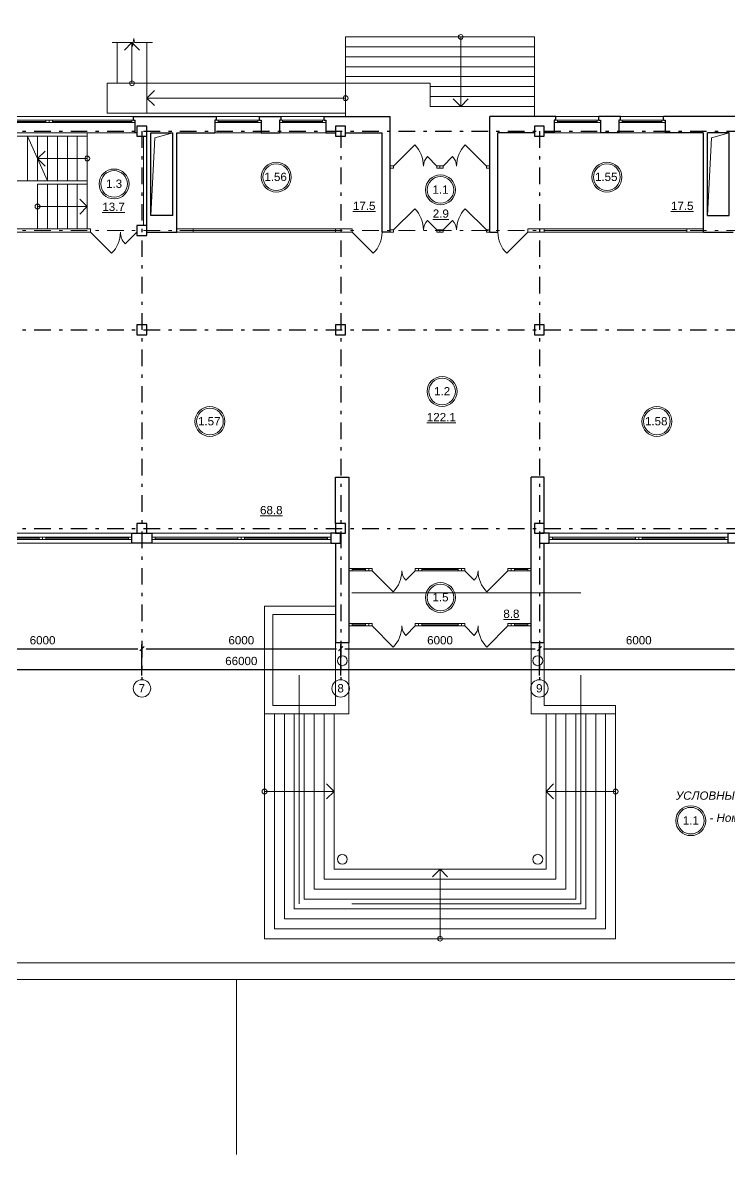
# Model space of a CAD drawing. Header units: metres. Extents: x -306 to 273, y -329 to 512.
# Drawn here: x 22.56 to 43.9, y 284.09 to 318.29 of the extents above; entities that cross this region are included whole.
import ezdxf
from ezdxf.enums import TextEntityAlignment as Align

# ---------------------------------------------------------------- set-up
doc = ezdxf.new("R2010")
doc.units = ezdxf.units.M
doc.header["$MEASUREMENT"] = 0
doc.linetypes.add('( Dashdot )', pattern=[1.001, 0.5, -0.25, 0.001, -0.25])
doc.linetypes.add('DGN Style 3', pattern=[9.681301, 6.915215, -2.766086])
doc.layers.get('DEFPOINTS').update_dxf_attribs({"lineweight": 0})
doc.layers.add('Level 50', color=7, linetype='Continuous', lineweight=0)
doc.styles.add('Arial', font='ariali.ttf')
doc.styles.add('Standard_0', font='arial.ttf')
doc.styles.add('Style-Arial', font='arial.ttf')
doc.dimstyles.get("Standard").update_dxf_attribs({"dimtxt": 0.00018, "dimasz": 0.00018, "dimexe": 0.0002, "dimexo": 0.0625, "dimgap": 9e-05, "dimtad": 0, "dimtih": 1, "dimtoh": 1, "dimdec": 4, "dimlfac": 1000, "dimzin": 0, "dimdsep": 46, "dimtxsty": 'Standard_0', "dimcen": 9e-05, "dimadec": 0, "dimazin": 0, "dimtfac": 1, "dimtdec": 4, "dimtofl": 0, "dimtmove": 0, "dimatfit": 0, "dimfxl": 0.01, "dimfxlon": 1, "dimtolj": 1, "dimtzin": 0, "dimarcsym": 0})

# ---------------------------------------------------------------- blocks, each defined once
blk = doc.blocks.new('*U1656')
at = {"color": 7, "linetype": 'Continuous', "lineweight": 0}
blk.add_line((1.25, 0), (-1.25, 0), dxfattribs=at)
at = {"color": 7, "linetype": 'Continuous', "lineweight": 13, "flags": 128}
for points in [[(-1.35, 0.035), (-1.25, 0.035), (-1.25, -0.035), (-1.35, -0.035), (-1.35, 0.035)], [(1.25, 0.035), (1.35, 0.035), (1.35, -0.035), (1.25, -0.035), (1.25, 0.035)]]:
    blk.add_lwpolyline(points, close=True, dxfattribs=at)
at = {"color": 7, "linetype": 'Continuous', "lineweight": 0, "flags": 128}
blk.add_lwpolyline([(-1.25, 0.035), (1.25, 0.035), (1.25, -0.035), (-1.25, -0.035), (-1.25, 0.035)], close=True, dxfattribs=at)
blk = doc.blocks.new('*U1657')
at = {"color": 7, "linetype": 'Continuous', "lineweight": 0}
blk.add_line((1.25, 0.001), (-1.25, -0.001), dxfattribs=at)
at = {"color": 7, "linetype": 'Continuous', "lineweight": 13, "flags": 128}
for points in [[(-1.35, 0.034), (-1.25, 0.034), (-1.25, -0.036), (-1.35, -0.036), (-1.35, 0.034)], [(1.25, 0.036), (1.35, 0.036), (1.35, -0.034), (1.25, -0.034), (1.25, 0.036)]]:
    blk.add_lwpolyline(points, close=True, dxfattribs=at)
at = {"color": 7, "linetype": 'Continuous', "lineweight": 0, "flags": 128}
blk.add_lwpolyline([(-1.25, 0.034), (1.25, 0.036), (1.25, -0.034), (-1.25, -0.036), (-1.25, 0.034)], close=True, dxfattribs=at)
blk = doc.blocks.new('*U1659')
at = {"color": 7, "linetype": 'Continuous', "lineweight": 0}
for p in [(-0.227, 0.114), (0.227, 0.114)]:
    blk.add_line(p, (0, -0.114), dxfattribs=at)
blk = doc.blocks.new('*U1662')
at = {"color": 7, "linetype": 'Continuous', "lineweight": 0}
blk.add_line((0, -34.987), (0, -29.7), dxfattribs=at)
at = {"color": 7, "linetype": 'Continuous', "lineweight": 0, "flags": 128}
blk.add_lwpolyline([(42.05, 29.7), (42.05, -29.7), (-42.05, -29.7), (-42.05, 29.7), (42.05, 29.7)], close=True, dxfattribs=at)
at = {"layer": 'Level 50', "color": 7, "linetype": 'Continuous', "lineweight": 13}
blk.add_line((41.55, -29.2), (-41.25, -29.2), dxfattribs=at)
blk = doc.blocks.new('_Oblique-1')
at = {"color": 0, "linetype": 'ByBlock', "lineweight": -2}
blk.add_line((0.5, 0.5), (-0.5, -0.5), dxfattribs=at)
blk = doc.blocks.new('*D2574')
at = {"color": 0, "linetype": 'Continuous', "lineweight": -2, "transparency": 16777216}
for p, q in [((-3.834, 298.561), (-3.834, 298.872)), ((-3.709, 298.747), (62.041, 298.747)), ((62.166, 298.561), (62.166, 298.872))]:
    blk.add_line(p, q, dxfattribs=at)
at = {"layer": 'DEFPOINTS', "color": 0, "linetype": 'Continuous', "lineweight": 0, "transparency": 16777216}
for p in [(62.166, 298.747), (-3.834, 298.436), (62.166, 298.436)]:
    blk.add_point(p, dxfattribs=at)
at = {"color": 0, "linetype": 'Continuous', "lineweight": -2, "transparency": 16777216, "xscale": 0.125, "yscale": 0.125, "zscale": 0.125, "rotation": 180}
blk.add_blockref('_Oblique-1', (-3.834, 298.747), dxfattribs=at)
at = {"color": 0, "linetype": 'Continuous', "lineweight": -2, "transparency": 16777216, "xscale": 0.125, "yscale": 0.125, "zscale": 0.125}
blk.add_blockref('_Oblique-1', (62.166, 298.747), dxfattribs=at)
at = {"color": 0, "linetype": 'Continuous', "lineweight": 0, "transparency": 16777216, "insert": (29.166, 299), "char_height": 0.25, "attachment_point": 5, "style": 'Style-Arial'}
blk.add_mtext('\\A1;66000', dxfattribs=at)
blk = doc.blocks.new('*U1746')
at = {"color": 7, "linetype": 'Continuous', "lineweight": 13}
for radius in [0.452, 0.402]:
    blk.add_circle((0, 0), radius, dxfattribs=at)
at = {"color": 7, "linetype": 'Continuous', "lineweight": 13, "style": 'Style-Arial'}
blk.add_text('1.2', height=0.25, dxfattribs=at).set_placement((-0.242, 0.133), align=Align.TOP_LEFT)
blk = doc.blocks.new('*U1747')
at = {"color": 7, "linetype": 'Continuous', "lineweight": 13}
for radius in [0.452, 0.402]:
    blk.add_circle((0, 0), radius, dxfattribs=at)
at = {"color": 7, "linetype": 'Continuous', "lineweight": 13, "style": 'Style-Arial'}
blk.add_text('1.3', height=0.25, dxfattribs=at).set_placement((-0.242, 0.133), align=Align.TOP_LEFT)
blk = doc.blocks.new('*U1749')
at = {"color": 7, "linetype": 'Continuous', "lineweight": 13}
for radius in [0.452, 0.402]:
    blk.add_circle((0, 0), radius, dxfattribs=at)
at = {"color": 7, "linetype": 'Continuous', "lineweight": 13, "style": 'Style-Arial'}
blk.add_text('1.1', height=0.25, dxfattribs=at).set_placement((-0.242, 0.133), align=Align.TOP_LEFT)
blk = doc.blocks.new('*U1750')
at = {"color": 7, "linetype": 'Continuous', "lineweight": 13}
for radius in [0.452, 0.402]:
    blk.add_circle((0, 0), radius, dxfattribs=at)
at = {"color": 7, "linetype": 'Continuous', "lineweight": 13, "style": 'Style-Arial'}
blk.add_text('1.5', height=0.25, dxfattribs=at).set_placement((-0.242, 0.133), align=Align.TOP_LEFT)
blk = doc.blocks.new('*U1685')
at = {"color": 7, "linetype": 'Continuous', "lineweight": 13}
for radius in [0.452, 0.402]:
    blk.add_circle((0, 0), radius, dxfattribs=at)
at = {"color": 7, "linetype": 'Continuous', "lineweight": 13, "style": 'Style-Arial'}
blk.add_text('1.57', height=0.25, dxfattribs=at).set_placement((-0.361, 0.133), align=Align.TOP_LEFT)
blk = doc.blocks.new('*U1686')
at = {"color": 7, "linetype": 'Continuous', "lineweight": 13}
for radius in [0.452, 0.402]:
    blk.add_circle((0, 0), radius, dxfattribs=at)
at = {"color": 7, "linetype": 'Continuous', "lineweight": 13, "style": 'Style-Arial'}
blk.add_text('1.58', height=0.25, dxfattribs=at).set_placement((-0.361, 0.133), align=Align.TOP_LEFT)
blk = doc.blocks.new('*U1687')
at = {"color": 7, "linetype": 'Continuous', "lineweight": 13}
for radius in [0.452, 0.402]:
    blk.add_circle((0, 0), radius, dxfattribs=at)
at = {"color": 7, "linetype": 'Continuous', "lineweight": 13, "style": 'Style-Arial'}
blk.add_text('1.55', height=0.25, dxfattribs=at).set_placement((-0.361, 0.133), align=Align.TOP_LEFT)
blk = doc.blocks.new('*U1688')
at = {"color": 7, "linetype": 'Continuous', "lineweight": 13}
for radius in [0.452, 0.402]:
    blk.add_circle((0, 0), radius, dxfattribs=at)
at = {"color": 7, "linetype": 'Continuous', "lineweight": 13, "style": 'Style-Arial'}
blk.add_text('1.56', height=0.25, dxfattribs=at).set_placement((-0.361, 0.133), align=Align.TOP_LEFT)
blk = doc.blocks.new('*U2065')
at = {"color": 7, "linetype": 'Continuous', "lineweight": 13}
blk.add_line((0.45, 0.318), (-0.186, -0.318), dxfattribs=at)
at = {"color": 7, "linetype": 'Continuous', "lineweight": 0}
blk.add_arc((0.45, 0.318), 0.9, 180, 225, dxfattribs=at)
blk = doc.blocks.new('*U2066')
at = {"color": 7, "linetype": 'Continuous', "lineweight": 13}
for p, q in [((-0.65, -0.319), (-0.013, 0.318)), ((0.65, -0.319), (0.368, -0.036))]:
    blk.add_line(p, q, dxfattribs=at)
at = {"color": 7, "linetype": 'Continuous', "lineweight": 0}
for centre, radius, start, end in [((-0.65, -0.319), 0.901, 0, 45), ((0.65, -0.319), 0.399, 135, 180)]:
    blk.add_arc(centre, radius, start, end, dxfattribs=at)
blk = doc.blocks.new('*U1894')
at = {"color": 7, "lineweight": 13}
for p, q in [((-0.7, -0.318), (-0.064, 0.318)), ((0.7, -0.318), (0.346, 0.035))]:
    blk.add_line(p, q, dxfattribs=at)
at = {"color": 7, "lineweight": 0}
for centre, radius, start, end in [((-0.7, -0.318), 0.9, 0, 45), ((0.7, -0.318), 0.5, 135, 180)]:
    blk.add_arc(centre, radius, start, end, dxfattribs=at)
blk = doc.blocks.new('*U2069')
at = {"color": 7, "linetype": 'Continuous', "lineweight": 13}
for p, q in [((-0.65, 0.318), (-0.367, 0.035)), ((0.65, 0.318), (0.014, -0.318))]:
    blk.add_line(p, q, dxfattribs=at)
at = {"color": 7, "linetype": 'Continuous', "lineweight": 0}
for centre, radius, start, end in [((-0.65, 0.318), 0.4, 315, 0), ((0.65, 0.318), 0.9, 180, 225)]:
    blk.add_arc(centre, radius, start, end, dxfattribs=at)
blk = doc.blocks.new('*D2315')
at = {"color": 0, "linetype": 'Continuous', "lineweight": -2, "transparency": 16777216}
for p, q in [((20.166, 298.561), (20.166, 299.499)), ((20.291, 299.374), (26.041, 299.374)), ((26.166, 298.561), (26.166, 299.499))]:
    blk.add_line(p, q, dxfattribs=at)
at = {"layer": 'DEFPOINTS', "color": 0, "linetype": 'Continuous', "lineweight": 0, "transparency": 16777216}
for p in [(26.166, 299.374), (20.166, 298.436), (26.166, 298.436)]:
    blk.add_point(p, dxfattribs=at)
at = {"color": 0, "linetype": 'Continuous', "lineweight": -2, "transparency": 16777216, "xscale": 0.125, "yscale": 0.125, "zscale": 0.125, "rotation": 180}
blk.add_blockref('_Oblique-1', (20.166, 299.374), dxfattribs=at)
at = {"color": 0, "linetype": 'Continuous', "lineweight": -2, "transparency": 16777216, "xscale": 0.125, "yscale": 0.125, "zscale": 0.125}
blk.add_blockref('_Oblique-1', (26.166, 299.374), dxfattribs=at)
at = {"color": 0, "linetype": 'Continuous', "lineweight": 0, "transparency": 16777216, "insert": (23.166, 299.627), "char_height": 0.25, "attachment_point": 5, "style": 'Style-Arial'}
blk.add_mtext('\\A1;6000', dxfattribs=at)
blk = doc.blocks.new('*D2316')
at = {"color": 0, "linetype": 'Continuous', "lineweight": -2, "transparency": 16777216}
for p, q in [((26.166, 298.561), (26.166, 299.499)), ((26.291, 299.374), (32.041, 299.374)), ((32.166, 298.561), (32.166, 299.499))]:
    blk.add_line(p, q, dxfattribs=at)
at = {"layer": 'DEFPOINTS', "color": 0, "linetype": 'Continuous', "lineweight": 0, "transparency": 16777216}
for p in [(32.166, 299.374), (26.166, 298.436), (32.166, 298.436)]:
    blk.add_point(p, dxfattribs=at)
at = {"color": 0, "linetype": 'Continuous', "lineweight": -2, "transparency": 16777216, "xscale": 0.125, "yscale": 0.125, "zscale": 0.125, "rotation": 180}
blk.add_blockref('_Oblique-1', (26.166, 299.374), dxfattribs=at)
at = {"color": 0, "linetype": 'Continuous', "lineweight": -2, "transparency": 16777216, "xscale": 0.125, "yscale": 0.125, "zscale": 0.125}
blk.add_blockref('_Oblique-1', (32.166, 299.374), dxfattribs=at)
at = {"color": 0, "linetype": 'Continuous', "lineweight": 0, "transparency": 16777216, "insert": (29.166, 299.627), "char_height": 0.25, "attachment_point": 5, "style": 'Style-Arial'}
blk.add_mtext('\\A1;6000', dxfattribs=at)
blk = doc.blocks.new('*D2317')
at = {"color": 0, "linetype": 'Continuous', "lineweight": -2, "transparency": 16777216}
for p, q in [((32.166, 298.561), (32.166, 299.499)), ((32.291, 299.374), (38.041, 299.374)), ((38.166, 298.561), (38.166, 299.499))]:
    blk.add_line(p, q, dxfattribs=at)
at = {"layer": 'DEFPOINTS', "color": 0, "linetype": 'Continuous', "lineweight": 0, "transparency": 16777216}
for p in [(38.166, 299.374), (32.166, 298.436), (38.166, 298.436)]:
    blk.add_point(p, dxfattribs=at)
at = {"color": 0, "linetype": 'Continuous', "lineweight": -2, "transparency": 16777216, "xscale": 0.125, "yscale": 0.125, "zscale": 0.125, "rotation": 180}
blk.add_blockref('_Oblique-1', (32.166, 299.374), dxfattribs=at)
at = {"color": 0, "linetype": 'Continuous', "lineweight": -2, "transparency": 16777216, "xscale": 0.125, "yscale": 0.125, "zscale": 0.125}
blk.add_blockref('_Oblique-1', (38.166, 299.374), dxfattribs=at)
at = {"color": 0, "linetype": 'Continuous', "lineweight": 0, "transparency": 16777216, "insert": (35.166, 299.627), "char_height": 0.25, "attachment_point": 5, "style": 'Style-Arial'}
blk.add_mtext('\\A1;6000', dxfattribs=at)
blk = doc.blocks.new('*D2318')
at = {"color": 0, "linetype": 'Continuous', "lineweight": -2, "transparency": 16777216}
for p, q in [((38.166, 298.561), (38.166, 299.499)), ((38.291, 299.374), (44.041, 299.374)), ((44.166, 298.561), (44.166, 299.499))]:
    blk.add_line(p, q, dxfattribs=at)
at = {"layer": 'DEFPOINTS', "color": 0, "linetype": 'Continuous', "lineweight": 0, "transparency": 16777216}
for p in [(44.166, 299.374), (38.166, 298.436), (44.166, 298.436)]:
    blk.add_point(p, dxfattribs=at)
at = {"color": 0, "linetype": 'Continuous', "lineweight": -2, "transparency": 16777216, "xscale": 0.125, "yscale": 0.125, "zscale": 0.125, "rotation": 180}
blk.add_blockref('_Oblique-1', (38.166, 299.374), dxfattribs=at)
at = {"color": 0, "linetype": 'Continuous', "lineweight": -2, "transparency": 16777216, "xscale": 0.125, "yscale": 0.125, "zscale": 0.125}
blk.add_blockref('_Oblique-1', (44.166, 299.374), dxfattribs=at)
at = {"color": 0, "linetype": 'Continuous', "lineweight": 0, "transparency": 16777216, "insert": (41.166, 299.627), "char_height": 0.25, "attachment_point": 5, "style": 'Style-Arial'}
blk.add_mtext('\\A1;6000', dxfattribs=at)

msp = doc.modelspace()

# ---------------------------------------------------------------- linework, layer by layer
at = {"color": 7, "linetype": 'Continuous', "lineweight": 13}
for p, q in [((32.31459661, 315.45949373), (32.31459661, 317.85949373)), ((32.31459661, 317.85949373), (38.01459661, 317.85949373)), ((38.01459661, 315.45949373), (38.01459661, 317.85949373)), ((34.86459661, 315.75949373), (38.01459661, 315.75949373)), ((24.51459661, 312.05949373), (24.51459661, 314.95949373)), ((24.51459661, 314.95949373), (25.96459661, 314.95949373)), ((23.01459661, 312.05949373), (23.01459661, 313.40949373)), ((24.51459661, 313.50949373), (23.31459661, 313.50949373)), ((27.21459661, 312.05949373), (27.71459661, 312.05949373)), ((27.71459661, 311.95949373), (27.21459661, 311.95949373)), ((27.71459661, 311.95949373), (27.71459661, 312.05949373)), ((32.01459661, 311.95949373), (32.01459661, 312.05949373)), ((32.01459661, 312.05949373), (32.51459661, 312.05949373)), ((32.51459661, 311.95949373), (32.01459661, 311.95949373)), ((32.51459661, 311.95949373), (32.51459661, 312.05949373)), ((37.81459661, 312.05949373), (38.31459661, 312.05949373)), ((37.81459661, 311.95949373), (37.81459661, 312.05949373)), ((37.81459661, 311.95949373), (38.31459661, 311.95949373)), ((38.31459661, 311.95949373), (38.31459661, 312.05949373)), ((42.61459661, 311.95949373), (42.61459661, 312.05949373)), ((42.61459661, 312.05949373), (43.11777243, 312.05949373)), ((42.61459661, 311.95949373), (43.11777243, 311.95949373)), ((29.86618452, 300.65949373), (29.86618452, 290.60949373)), ((29.86618452, 300.65949373), (32.01459661, 300.65949373)), ((30.11618452, 300.40949373), (32.01459661, 300.40949373)), ((30.11618452, 300.40949373), (30.11618452, 297.65949373)), ((32.01459661, 299.55949373), (32.01459661, 297.65949373)), ((32.41459661, 299.55949373), (32.41459661, 297.40949373)), ((37.91459661, 299.55949373), (37.91459661, 297.40949373)), ((38.31459661, 299.55949373), (38.31459661, 297.65949373)), ((30.11618452, 297.65949373), (32.01459661, 297.65949373)), ((38.31459661, 297.65949373), (40.46300869, 297.65949373)), ((40.46618452, 297.65949373), (40.46618452, 290.60949373)), ((29.86618452, 297.40949373), (32.41459661, 297.40949373)), ((31.96618452, 297.40949373), (31.96618452, 292.70949373)), ((37.91459661, 297.40949373), (40.46618452, 297.40949373)), ((38.36618452, 297.40949373), (38.36618452, 292.70949373)), ((31.96618452, 292.70949373), (38.36618452, 292.70949373)), ((29.86618452, 290.60949373), (40.46618452, 290.60949373))]:
    msp.add_line(p, q, dxfattribs=at)
at = {"color": 7, "linetype": 'Continuous', "lineweight": 0}
for p, q in [((35.79128595, 317.85949373), (35.79128595, 315.75949373)), ((25.86459661, 316.45949373), (25.86459661, 317.69123357)), ((32.31459661, 317.55949373), (38.01459661, 317.55949373)), ((32.31459661, 317.25949373), (38.01459661, 317.25949373)), ((32.31459661, 316.95949373), (38.01459661, 316.95949373)), ((32.31459661, 316.65949373), (38.01459661, 316.65949373)), ((34.86459661, 316.35949373), (38.01459661, 316.35949373)), ((32.31459661, 316.00949373), (26.31459661, 316.00949373)), ((34.86459661, 316.05949373), (38.01459661, 316.05949373)), ((25.91459661, 315.45949373), (20.71459661, 315.45949373)), ((28.41459661, 315.45949373), (29.71459661, 315.45949373)), ((30.36459661, 315.45949373), (31.66459661, 315.45949373)), ((39.96459661, 315.45949373), (38.66459661, 315.45949373)), ((41.91459661, 315.45949373), (40.61459661, 315.45949373)), ((20.76459661, 315.30449373), (23.26459661, 315.30449373)), ((23.46459661, 315.30449373), (25.86459661, 315.30449373)), ((28.46459661, 315.30449373), (29.66459661, 315.30449373)), ((30.41459661, 315.30449373), (31.61459661, 315.30449373)), ((39.91459661, 315.30449373), (38.71459661, 315.30449373)), ((41.86459661, 315.30449373), (40.66459661, 315.30449373)), ((25.96459661, 314.95949373), (20.66459661, 314.95949373)), ((23.31459661, 313.50949373), (22.71459661, 314.85949373)), ((23.01459661, 314.18449373), (23.01459661, 314.85949373)), ((23.31459661, 313.50949373), (23.31459661, 314.85949373)), ((23.61459661, 313.50949373), (23.61459661, 314.85949373)), ((23.91459661, 313.50949373), (23.91459661, 314.85949373)), ((24.21459661, 313.50949373), (24.21459661, 314.85949373)), ((28.36459661, 314.95949373), (29.76459661, 314.95949373)), ((30.31459661, 314.95949373), (31.71459661, 314.95949373)), ((40.01459661, 314.95949373), (38.61459661, 314.95949373)), ((41.96459661, 314.95949373), (40.56459661, 314.95949373)), ((24.51459661, 314.18449373), (23.01459661, 314.18449373)), ((23.31459661, 312.05949373), (23.31459661, 313.40949373)), ((23.61459661, 312.05949373), (23.61459661, 313.40949373)), ((23.91459661, 312.05949373), (23.91459661, 313.40949373)), ((24.21459661, 312.05949373), (24.21459661, 313.40949373)), ((23.01459661, 312.73449373), (24.51459661, 312.73449373)), ((27.71459661, 312.00949373), (32.01459661, 312.00949373)), ((42.61459661, 312.00949373), (38.31459661, 312.00949373)), ((32.91459661, 301.76449373), (32.51459661, 301.76449373)), ((35.71459661, 301.76449373), (34.61459661, 301.76449373)), ((37.81459661, 301.76449373), (37.41459661, 301.76449373)), ((32.51459661, 300.09449373), (32.91459661, 300.09449373)), ((35.71459661, 300.12949373), (34.61459661, 300.12949373)), ((34.61459661, 300.09449373), (35.71459661, 300.09449373)), ((34.61459661, 300.05949373), (35.71459661, 300.05949373)), ((37.41459661, 300.09449373), (37.81459661, 300.09449373)), ((29.86618452, 295.05949373), (31.96618452, 295.05949373)), ((40.46618452, 295.05949373), (38.36618452, 295.05949373)), ((35.16618452, 290.60949373), (35.16618452, 292.70949373))]:
    msp.add_line(p, q, dxfattribs=at)
at = {"color": 7, "linetype": 'Continuous', "lineweight": 30}
for p, q in [((25.91459661, 315.45949373), (28.41459661, 315.45949373)), ((25.91459661, 315.33949373), (25.91459661, 315.45949373)), ((25.91459661, 315.33949373), (25.96459661, 315.33949373)), ((25.96459661, 314.95949373), (25.96459661, 315.33949373)), ((28.41459661, 315.33949373), (28.36459661, 315.33949373)), ((28.36459661, 315.33949373), (28.36459661, 314.95949373)), ((28.41459661, 315.33949373), (28.41459661, 315.45949373)), ((29.71459661, 315.33949373), (29.71459661, 315.45949373)), ((29.71459661, 315.45949373), (30.36459661, 315.45949373)), ((29.71459661, 315.33949373), (29.76459661, 315.33949373)), ((29.76459661, 315.33949373), (29.76459661, 314.95949373)), ((30.36459661, 315.33949373), (30.31459661, 315.33949373)), ((30.31459661, 315.33949373), (30.31459661, 314.95949373)), ((30.36459661, 315.33949373), (30.36459661, 315.45949373)), ((31.66459661, 315.33949373), (31.66459661, 315.45949373)), ((31.66459661, 315.45949373), (33.66459661, 315.45949373)), ((31.66459661, 315.33949373), (31.71459661, 315.33949373)), ((31.71459661, 315.33949373), (31.71459661, 314.95949373)), ((33.66459661, 311.95949373), (33.66459661, 315.45949373)), ((38.66459661, 315.45949373), (36.66459661, 315.45949373)), ((36.66459661, 311.95949373), (36.66459661, 315.45949373)), ((38.66459661, 315.33949373), (38.61459661, 315.33949373)), ((38.61459661, 315.33949373), (38.61459661, 314.95949373)), ((38.66459661, 315.33949373), (38.66459661, 315.45949373)), ((39.96459661, 315.33949373), (39.96459661, 315.45949373)), ((40.61459661, 315.45949373), (39.96459661, 315.45949373)), ((39.96459661, 315.33949373), (40.01459661, 315.33949373)), ((40.01459661, 315.33949373), (40.01459661, 314.95949373)), ((40.61459661, 315.33949373), (40.56459661, 315.33949373)), ((40.56459661, 315.33949373), (40.56459661, 314.95949373)), ((40.61459661, 315.33949373), (40.61459661, 315.45949373)), ((44.41777243, 315.45949373), (41.91459661, 315.45949373)), ((41.91459661, 315.33949373), (41.91459661, 315.45949373)), ((41.91459661, 315.33949373), (41.96459661, 315.33949373)), ((41.96459661, 315.33949373), (41.96459661, 314.95949373)), ((26.01459661, 314.95949373), (25.96459661, 314.95949373)), ((26.31459661, 312.15949373), (26.31459661, 314.85949373)), ((26.43459661, 314.95949373), (27.09459661, 314.95949373)), ((26.43459661, 312.45949373), (26.43459661, 314.95949373)), ((27.09459661, 312.45949373), (27.09459661, 314.95949373)), ((27.21459661, 311.95949373), (27.21459661, 314.95949373)), ((27.21459661, 314.95949373), (28.36459661, 314.95949373)), ((29.76459661, 314.95949373), (30.31459661, 314.95949373)), ((31.71459661, 314.95949373), (32.01459661, 314.95949373)), ((32.31459661, 314.95949373), (33.41459661, 314.95949373)), ((33.41459661, 311.95949373), (33.41459661, 314.95949373)), ((38.01459661, 314.95949373), (36.91459661, 314.95949373)), ((36.91459661, 311.95949373), (36.91459661, 314.95949373)), ((38.61459661, 314.95949373), (38.31459661, 314.95949373)), ((40.56459661, 314.95949373), (40.01459661, 314.95949373)), ((43.11459661, 314.95949373), (41.96459661, 314.95949373)), ((43.11777243, 311.95949373), (43.11777243, 314.95949373)), ((43.23777243, 312.45949373), (43.23777243, 314.95949373)), ((43.89777243, 314.95949373), (43.23777243, 314.95949373)), ((43.89777243, 312.45949373), (43.89777243, 314.95949373)), ((27.09459661, 312.45949373), (26.43459661, 312.45949373)), ((43.23777243, 312.45949373), (43.89777243, 312.45949373)), ((26.31459661, 311.95949373), (27.21459661, 311.95949373)), ((33.66459661, 311.95949373), (33.41459661, 311.95949373)), ((36.66459661, 311.95949373), (36.91459661, 311.95949373)), ((43.11777243, 311.95949373), (44.01777243, 311.95949373)), ((32.01459661, 303.15949373), (32.01459661, 304.55949373)), ((32.01459661, 304.55949373), (32.41459661, 304.55949373)), ((32.41459661, 304.55949373), (32.41459661, 299.55949373)), ((38.31459661, 304.55949373), (37.91459661, 304.55949373)), ((37.91459661, 299.55949373), (37.91459661, 304.55949373)), ((38.31459661, 303.15949373), (38.31459661, 304.55949373)), ((32.01459661, 302.55949373), (32.01459661, 299.55949373)), ((38.31459661, 299.55949373), (38.31459661, 302.55949373)), ((32.01459661, 299.55949373), (32.41459661, 299.55949373)), ((37.91459661, 299.55949373), (38.31459661, 299.55949373))]:
    msp.add_line(p, q, dxfattribs=at)
at = {"color": 1, "linetype": '( Dashdot )'}
for p, q in [((-6.78540339, 315.00949373), (65.11459661, 315.00949373)), ((26.16618452, 315.00949373), (26.16618452, 298.43607877)), ((32.16618452, 315.00949373), (32.16618452, 298.43607877)), ((38.16618452, 315.00949373), (38.16618452, 298.43607877)), ((-6.78540339, 309.00949373), (65.11459661, 309.00949373)), ((-6.78540339, 303.00949373), (65.11459661, 303.00949373))]:
    msp.add_line(p, q, dxfattribs=at)
at = {"color": 7, "linetype": 'DGN Style 3', "lineweight": 0}
for p, q in [((22.71459661, 314.85949373), (21.51459661, 314.85949373)), ((22.71459661, 313.50949373), (22.71459661, 314.85949373)), ((23.01459661, 314.18449373), (23.01459661, 313.50949373)), ((23.31459661, 313.50949373), (21.51459661, 313.50949373))]:
    msp.add_line(p, q, dxfattribs=at)
at = {"color": 1, "linetype": '( Dashdot )', "lineweight": 0}
msp.add_line((-6.78540339, 312.00949373), (65.11459661, 312.00949373), dxfattribs=at)
at = {"color": 7, "linetype": 'DGN Style 3', "lineweight": 13}
for p, q in [((39.41618452, 301.05949373), (30.91618452, 301.05949373)), ((30.91618452, 291.65949373), (30.91618452, 301.05949373)), ((39.41618452, 291.65949373), (39.41618452, 301.05949373)), ((39.41618452, 291.65949373), (30.91618452, 291.65949373))]:
    msp.add_line(p, q, dxfattribs=at)
at = {"color": 7, "linetype": 'Continuous', "lineweight": 0, "flags": 128}
for points in [[(25.26911173, 317.69123357), (25.85702747, 317.69123357), (25.87876161, 317.56998004), (25.91695839, 317.8124871), (25.93869254, 317.69123357), (26.48032216, 317.69123357)], [(30.16618452, 297.40949373), (30.16618452, 290.90949373), (40.16618452, 290.90949373), (40.16618452, 297.40949373)], [(30.46618452, 297.40949373), (30.46618452, 291.20949373), (39.86618452, 291.20949373), (39.86618452, 297.40949373)], [(30.76618452, 297.40949373), (30.76618452, 291.50949373), (39.56618452, 291.50949373), (39.56618452, 297.40949373)], [(31.06618452, 297.40949373), (31.06618452, 291.80949373), (39.26618452, 291.80949373), (39.26618452, 297.40949373)], [(31.36618452, 297.40949373), (31.36618452, 292.10949373), (38.96618452, 292.10949373), (38.96618452, 297.40949373)], [(31.66618452, 297.40949373), (31.66618452, 292.40949373), (38.66618452, 292.40949373), (38.66618452, 297.40949373)]]:
    msp.add_lwpolyline(points, dxfattribs=at)
at = {"color": 7, "linetype": 'Continuous', "lineweight": 13, "flags": 128}
for points in [[(26.31459661, 317.69123357), (26.31459661, 316.45949373), (25.41459661, 316.45949373), (25.41459661, 317.69123357)], [(32.31459661, 316.45949373), (34.86459661, 316.45949373), (34.86459661, 315.75949373)], [(24.51459661, 314.85949373), (22.71459661, 314.85949373)], [(27.09459661, 314.95949373), (26.55635668, 314.81118248), (26.43459661, 312.45949373)], [(43.89777243, 314.95949373), (43.35953251, 314.81118248), (43.23777243, 312.45949373)], [(24.51459661, 313.40949373), (23.01459661, 313.40949373)], [(24.61459661, 312.05949373), (20.31459661, 312.05949373), (20.31459661, 311.95949373), (24.61459661, 311.95949373)], [(24.61459661, 312.05949373), (24.61459661, 311.95949373)]]:
    msp.add_lwpolyline(points, dxfattribs=at)
for points in [[(26.31459661, 316.45949373), (26.31459661, 315.55949373), (25.11459661, 315.55949373), (25.11459661, 316.45949373), (26.31459661, 316.45949373)], [(32.31459661, 316.45949373), (32.31459661, 315.55949373), (26.31459661, 315.55949373), (26.31459661, 316.45949373), (32.31459661, 316.45949373)], [(23.36459661, 315.26949373), (23.26459661, 315.26949373), (23.26459661, 315.33949373), (23.36459661, 315.33949373), (23.36459661, 315.26949373)], [(23.46459661, 315.26949373), (23.36459661, 315.26949373), (23.36459661, 315.33949373), (23.46459661, 315.33949373), (23.46459661, 315.26949373)], [(25.96459661, 315.26949373), (25.86459661, 315.26949373), (25.86459661, 315.33949373), (25.96459661, 315.33949373), (25.96459661, 315.26949373)], [(28.46459661, 315.26949373), (28.36459661, 315.26949373), (28.36459661, 315.33949373), (28.46459661, 315.33949373), (28.46459661, 315.26949373)], [(29.76459661, 315.26949373), (29.66459661, 315.26949373), (29.66459661, 315.33949373), (29.76459661, 315.33949373), (29.76459661, 315.26949373)], [(30.41459661, 315.26949373), (30.31459661, 315.26949373), (30.31459661, 315.33949373), (30.41459661, 315.33949373), (30.41459661, 315.26949373)], [(31.71459661, 315.26949373), (31.61459661, 315.26949373), (31.61459661, 315.33949373), (31.71459661, 315.33949373), (31.71459661, 315.26949373)], [(38.61459661, 315.26949373), (38.71459661, 315.26949373), (38.71459661, 315.33949373), (38.61459661, 315.33949373), (38.61459661, 315.26949373)], [(39.91459661, 315.26949373), (40.01459661, 315.26949373), (40.01459661, 315.33949373), (39.91459661, 315.33949373), (39.91459661, 315.26949373)], [(40.56459661, 315.26949373), (40.66459661, 315.26949373), (40.66459661, 315.33949373), (40.56459661, 315.33949373), (40.56459661, 315.26949373)], [(41.86459661, 315.26949373), (41.96459661, 315.26949373), (41.96459661, 315.33949373), (41.86459661, 315.33949373), (41.86459661, 315.26949373)], [(26.31459661, 314.85949373), (26.31459661, 312.15949373), (26.21459661, 312.15949373), (26.21459661, 314.85949373), (26.31459661, 314.85949373)], [(33.76459661, 313.88949373), (33.66459661, 313.88949373), (33.66459661, 313.95949373), (33.76459661, 313.95949373), (33.76459661, 313.88949373)], [(35.16459661, 313.88949373), (35.06459661, 313.88949373), (35.06459661, 313.95949373), (35.16459661, 313.95949373), (35.16459661, 313.88949373)], [(35.26459661, 313.88949373), (35.16459661, 313.88949373), (35.16459661, 313.95949373), (35.26459661, 313.95949373), (35.26459661, 313.88949373)], [(36.66459661, 313.88949373), (36.56459661, 313.88949373), (36.56459661, 313.95949373), (36.66459661, 313.95949373), (36.66459661, 313.88949373)], [(33.76459661, 311.95949373), (33.66459661, 311.95949373), (33.66459661, 312.02949373), (33.76459661, 312.02949373), (33.76459661, 311.95949373)], [(35.16459661, 311.95949373), (35.06459661, 311.95949373), (35.06459661, 312.02949373), (35.16459661, 312.02949373), (35.16459661, 311.95949373)], [(35.26459661, 311.95949373), (35.16459661, 311.95949373), (35.16459661, 312.02949373), (35.26459661, 312.02949373), (35.26459661, 311.95949373)], [(36.66459661, 311.95949373), (36.56459661, 311.95949373), (36.56459661, 312.02949373), (36.66459661, 312.02949373), (36.66459661, 311.95949373)], [(32.41459661, 301.72949373), (32.51459661, 301.72949373), (32.51459661, 301.79949373), (32.41459661, 301.79949373), (32.41459661, 301.72949373)], [(32.91459661, 301.72949373), (33.01459661, 301.72949373), (33.01459661, 301.79949373), (32.91459661, 301.79949373), (32.91459661, 301.72949373)], [(33.01459661, 301.72949373), (33.11459661, 301.72949373), (33.11459661, 301.79949373), (33.01459661, 301.79949373), (33.01459661, 301.72949373)], [(34.41459661, 301.72949373), (34.51459661, 301.72949373), (34.51459661, 301.79949373), (34.41459661, 301.79949373), (34.41459661, 301.72949373)], [(34.51459661, 301.72949373), (34.61459661, 301.72949373), (34.61459661, 301.79949373), (34.51459661, 301.79949373), (34.51459661, 301.72949373)], [(35.81459661, 301.72949373), (35.71459661, 301.72949373), (35.71459661, 301.79949373), (35.81459661, 301.79949373), (35.81459661, 301.72949373)], [(35.91459661, 301.72949373), (35.81459661, 301.72949373), (35.81459661, 301.79949373), (35.91459661, 301.79949373), (35.91459661, 301.72949373)], [(37.31459661, 301.72949373), (37.21459661, 301.72949373), (37.21459661, 301.79949373), (37.31459661, 301.79949373), (37.31459661, 301.72949373)], [(37.41459661, 301.72949373), (37.31459661, 301.72949373), (37.31459661, 301.79949373), (37.41459661, 301.79949373), (37.41459661, 301.72949373)], [(37.91459661, 301.72949373), (37.81459661, 301.72949373), (37.81459661, 301.79949373), (37.91459661, 301.79949373), (37.91459661, 301.72949373)], [(32.41459661, 300.05949373), (32.51459661, 300.05949373), (32.51459661, 300.12949373), (32.41459661, 300.12949373), (32.41459661, 300.05949373)], [(32.91459661, 300.05949373), (33.01459661, 300.05949373), (33.01459661, 300.12949373), (32.91459661, 300.12949373), (32.91459661, 300.05949373)], [(33.01459661, 300.05949373), (33.11459661, 300.05949373), (33.11459661, 300.12949373), (33.01459661, 300.12949373), (33.01459661, 300.05949373)], [(34.41459661, 300.05949373), (34.51459661, 300.05949373), (34.51459661, 300.12949373), (34.41459661, 300.12949373), (34.41459661, 300.05949373)], [(34.51459661, 300.05949373), (34.61459661, 300.05949373), (34.61459661, 300.12949373), (34.51459661, 300.12949373), (34.51459661, 300.05949373)], [(35.81459661, 300.05949373), (35.71459661, 300.05949373), (35.71459661, 300.12949373), (35.81459661, 300.12949373), (35.81459661, 300.05949373)], [(35.91459661, 300.05949373), (35.81459661, 300.05949373), (35.81459661, 300.12949373), (35.91459661, 300.12949373), (35.91459661, 300.05949373)], [(37.31459661, 300.05949373), (37.21459661, 300.05949373), (37.21459661, 300.12949373), (37.31459661, 300.12949373), (37.31459661, 300.05949373)], [(37.41459661, 300.05949373), (37.31459661, 300.05949373), (37.31459661, 300.12949373), (37.41459661, 300.12949373), (37.41459661, 300.05949373)], [(37.91459661, 300.05949373), (37.81459661, 300.05949373), (37.81459661, 300.12949373), (37.91459661, 300.12949373), (37.91459661, 300.05949373)]]:
    msp.add_lwpolyline(points, close=True, dxfattribs=at)
at = {"color": 7, "linetype": 'Continuous', "lineweight": 0, "flags": 128}
for points in [[(25.96459661, 315.33949373), (25.96459661, 315.26949373), (20.76459661, 315.26949373), (20.76459661, 315.33949373), (25.96459661, 315.33949373)], [(28.46459661, 315.33949373), (29.66459661, 315.33949373), (29.66459661, 315.26949373), (28.46459661, 315.26949373), (28.46459661, 315.33949373)], [(30.41459661, 315.33949373), (31.61459661, 315.33949373), (31.61459661, 315.26949373), (30.41459661, 315.26949373), (30.41459661, 315.33949373)], [(39.91459661, 315.33949373), (38.71459661, 315.33949373), (38.71459661, 315.26949373), (39.91459661, 315.26949373), (39.91459661, 315.33949373)], [(41.86459661, 315.33949373), (40.66459661, 315.33949373), (40.66459661, 315.26949373), (41.86459661, 315.26949373), (41.86459661, 315.33949373)], [(32.01459661, 312.05949373), (32.01459661, 311.95949373), (27.71459661, 311.95949373), (27.71459661, 312.05949373), (32.01459661, 312.05949373)], [(38.31459661, 312.05949373), (38.31459661, 311.95949373), (42.61459661, 311.95949373), (42.61459661, 312.05949373), (38.31459661, 312.05949373)], [(20.46459661, 302.85949373), (25.86459661, 302.85949373), (25.86459661, 302.55949373), (20.46459661, 302.55949373), (20.46459661, 302.85949373)], [(26.46459661, 302.85949373), (31.86459661, 302.85949373), (31.86459661, 302.55949373), (26.46459661, 302.55949373), (26.46459661, 302.85949373)], [(38.46459661, 302.85949373), (43.86459661, 302.85949373), (43.86459661, 302.55949373), (38.46459661, 302.55949373), (38.46459661, 302.85949373)], [(32.51459661, 301.79949373), (32.91459661, 301.79949373), (32.91459661, 301.72949373), (32.51459661, 301.72949373), (32.51459661, 301.79949373)], [(34.61459661, 301.79949373), (35.71459661, 301.79949373), (35.71459661, 301.72949373), (34.61459661, 301.72949373), (34.61459661, 301.79949373)], [(37.81459661, 301.79949373), (37.41459661, 301.79949373), (37.41459661, 301.72949373), (37.81459661, 301.72949373), (37.81459661, 301.79949373)], [(32.51459661, 300.12949373), (32.91459661, 300.12949373), (32.91459661, 300.05949373), (32.51459661, 300.05949373), (32.51459661, 300.12949373)], [(37.81459661, 300.12949373), (37.41459661, 300.12949373), (37.41459661, 300.05949373), (37.81459661, 300.05949373), (37.81459661, 300.12949373)]]:
    msp.add_lwpolyline(points, close=True, dxfattribs=at)
at = {"color": 7, "linetype": 'Continuous', "lineweight": 30, "flags": 128}
for points in [[(26.01459661, 315.15949373), (26.01459661, 314.85949373), (26.31459661, 314.85949373), (26.31459661, 315.15949373), (26.01459661, 315.15949373)], [(32.01459661, 315.15949373), (32.01459661, 314.85949373), (32.31459661, 314.85949373), (32.31459661, 315.15949373), (32.01459661, 315.15949373)], [(38.01459661, 315.15949373), (38.01459661, 314.85949373), (38.31459661, 314.85949373), (38.31459661, 315.15949373), (38.01459661, 315.15949373)], [(26.01459661, 312.15949373), (26.01459661, 311.85949373), (26.31459661, 311.85949373), (26.31459661, 312.15949373), (26.01459661, 312.15949373)], [(26.01459661, 309.15949373), (26.01459661, 308.85949373), (26.31459661, 308.85949373), (26.31459661, 309.15949373), (26.01459661, 309.15949373)], [(32.01459661, 309.15949373), (32.01459661, 308.85949373), (32.31459661, 308.85949373), (32.31459661, 309.15949373), (32.01459661, 309.15949373)], [(38.01459661, 309.15949373), (38.01459661, 308.85949373), (38.31459661, 308.85949373), (38.31459661, 309.15949373), (38.01459661, 309.15949373)], [(26.01459661, 303.15949373), (26.01459661, 302.85949373), (26.31459661, 302.85949373), (26.31459661, 303.15949373), (26.01459661, 303.15949373)], [(32.01459661, 303.15949373), (32.01459661, 302.85949373), (32.31459661, 302.85949373), (32.31459661, 303.15949373), (32.01459661, 303.15949373)], [(38.01459661, 303.15949373), (38.01459661, 302.85949373), (38.31459661, 302.85949373), (38.31459661, 303.15949373), (38.01459661, 303.15949373)], [(26.46459661, 302.55949373), (25.86459661, 302.55949373), (25.86459661, 302.85949373), (26.46459661, 302.85949373), (26.46459661, 302.55949373)], [(31.86459661, 302.55949373), (32.16459661, 302.55949373), (32.16459661, 302.85949373), (31.86459661, 302.85949373), (31.86459661, 302.55949373)], [(38.16459661, 302.55949373), (38.46459661, 302.55949373), (38.46459661, 302.85949373), (38.16459661, 302.85949373), (38.16459661, 302.55949373)], [(44.46459661, 302.55949373), (43.86459661, 302.55949373), (43.86459661, 302.85949373), (44.46459661, 302.85949373), (44.46459661, 302.55949373)]]:
    msp.add_lwpolyline(points, close=True, dxfattribs=at)
at = {"color": 7, "linetype": 'Continuous', "lineweight": 0}
for centre in [(35.79128595, 317.85949373), (25.86459661, 316.45949373), (32.31459661, 316.00949373), (24.51459661, 314.18449373), (23.01459661, 312.73449373), (29.86618452, 295.05949373), (40.46618452, 295.05949373), (35.16618452, 290.60949373)]:
    msp.add_circle(centre, 0.07327717, dxfattribs=at)
at = {"color": 7, "linetype": 'Continuous', "lineweight": 13}
for centre, radius in [((32.21618452, 299.00949373), 0.15), ((38.11618452, 299.00949373), 0.15), ((26.16618452, 298.17272333), 0.26335544), ((32.16618452, 298.17272333), 0.26335544), ((38.16618452, 298.17272333), 0.26335544), ((32.21618452, 293.00949373), 0.15), ((38.11618452, 293.00949373), 0.15)]:
    msp.add_circle(centre, radius, dxfattribs=at)

# ---------------------------------------------------------------- block references
at = {"color": 7, "linetype": 'Continuous', "lineweight": 0, "extrusion": (0, 0, -1)}
for p, rotation in [((-25.8646, 317.57764261), 180), ((-26.42818756, 316.00949712), 90), ((-31.85259356, 295.05949033), 270)]:
    msp.add_blockref('*U1659', p, dxfattribs=dict(at, rotation=rotation))
msp.add_blockref('*U1659', (-35.79128255, 315.87308469), dxfattribs=at)
at = {"color": 7, "linetype": 'Continuous', "lineweight": 0}
for p, rotation in [((23.12818756, 314.18449033), 270), ((24.40100565, 312.73449712), 90), ((38.47977548, 295.05949033), 270), ((35.16618112, 292.59590277), 180)]:
    msp.add_blockref('*U1659', p, dxfattribs=dict(at, rotation=rotation))
at = {"color": 7, "linetype": 'Continuous', "lineweight": 13}
for name, p in [('*U2066', (34.41455, 314.27801633)), ('*U1688', (30.22250289, 313.62233638)), ('*U1687', (40.20426034, 313.62233638)), ('*U1747', (25.32381639, 313.41615155)), ('*U1749', (35.1782314, 313.23776471)), ('*U2066', (34.41455, 312.34801633)), ('*U2065', (37.36455, 311.64131633)), ('*U1746', (35.22696754, 307.14562167)), ('*U1685', (28.21946065, 306.2387665)), ('*U1686', (41.71386003, 306.2387665)), ('*U1657', (21.81455, 302.70843469)), ('*U1656', (24.51455, 302.70953469)), ('*U1657', (27.81455, 302.70843469)), ('*U1656', (30.51455, 302.70953469)), ('*U1657', (39.81455, 302.70843469)), ('*U1656', (42.51455, 302.70953469)), ('*U2069', (36.56455, 301.41131633)), ('*U1750', (35.1782314, 300.91949159)), ('*U2069', (36.56455, 299.74131633)), ('*U1749', (42.73589783, 294.1758155))]:
    msp.add_blockref(name, p, dxfattribs=at)
at = {"color": 7, "linetype": 'Continuous', "lineweight": 13, "extrusion": (0, 0, -1)}
for name, p in [('*U2066', (-35.91464321, 314.27801633)), ('*U2066', (-35.91464321, 312.34801633)), ('*U2065', (-32.96464321, 311.64131633)), ('*U2069', (-33.76464321, 301.41131633)), ('*U2069', (-33.76464321, 299.74131633))]:
    msp.add_blockref(name, p, dxfattribs=at)
at = {"color": 7, "lineweight": 13, "extrusion": (0, 0, -1), "rotation": 180}
msp.add_blockref('*U1894', (-25.31455, 311.64127113), dxfattribs=at)
at = {"layer": 'Level 50', "color": 7, "linetype": 'Continuous', "lineweight": 13}
msp.add_blockref('*U1662', (29.01617257, 319.08055446), dxfattribs=at)

# ---------------------------------------------------------------- texts
at = {"color": 7, "linetype": 'Continuous', "lineweight": 13, "style": 'Style-Arial'}
for s, p in [('%%u13.7%%U', (24.96958406, 312.84953681)), ('%%u17.5%%U', (32.53632903, 312.87918717)), ('%%u2.9%%U', (34.94738732, 312.6462782)), ('%%u17.5%%U', (42.13755027, 312.87918717)), ('%%u122.1%%U', (34.76745778, 306.49528783)), ('%%u68.8%%U', (29.7316341, 303.6847089)), ('%%u8.8%%U', (37.07751304, 300.55382362))]:
    msp.add_text(s, height=0.25, dxfattribs=at).set_placement(p, align=Align.TOP_LEFT)
at = {"color": 7, "linetype": 'Continuous', "lineweight": 30, "style": 'Style-Arial'}
for s, p in [('7', (26.0664917, 298.30198596)), ('8', (32.0664917, 298.30198596)), ('9', (38.0664917, 298.30198596))]:
    msp.add_text(s, height=0.25, dxfattribs=at).set_placement(p, align=Align.TOP_LEFT)
at = {"color": 18, "linetype": 'Continuous', "lineweight": 13, "true_color": 0x000000, "style": 'Arial'}
for s, p in [('УСЛОВНЫЕ ОБОЗНАЧЕНИЯ:', (44.72738639, 295.05913193)), ('- Номер помещения по экспликации помещений.', (47.28891391, 294.38914742))]:
    msp.add_text(s, height=0.25, dxfattribs=at).set_placement(p, align=Align.TOP_CENTER)

# ---------------------------------------------------------------- dimensions: what is measured, and where the dimension line sits
at = {"color": 5, "linetype": 'Continuous', "lineweight": 0}
for base, p1, p2, picture, middle in [((26.16618452, 299.37413048), (20.16618452, 298.43607877), (26.16618452, 298.43607877), '*D2315', (23.16618452, 299.62677372)), ((32.16618452, 299.37413048), (26.16618452, 298.43607877), (32.16618452, 298.43607877), '*D2316', (29.16618452, 299.62677372)), ((38.16618452, 299.37413048), (32.16618452, 298.43607877), (38.16618452, 298.43607877), '*D2317', (35.16618452, 299.62677372)), ((44.16618452, 299.37413048), (38.16618452, 298.43607877), (44.16618452, 298.43607877), '*D2318', (41.16618452, 299.62677372)), ((62.1661845195, 298.747006244), (-3.8338154805, 298.4360787709), (62.1661845195, 298.4360787709), '*D2574', (29.1661845195, 298.9996494909))]:
    dim = msp.add_linear_dim(base=base, p1=p1, p2=p2, dimstyle='Standard', override={"dimtxt": 0.25, "dimasz": 0.125, "dimexe": 0.125, "dimexo": 0.125, "dimgap": 0.125, "dimtad": 1, "dimtih": 0, "dimtoh": 0, "dimzin": 11, "dimtxsty": 'Style-Arial', "dimblk": '_Oblique-1', "dimfxlon": 0, "dimfrac": 2, "dimtzin": 11}, dxfattribs=at)
    dim.commit()
    dim.dimension.update_dxf_attribs({"geometry": picture, "text_midpoint": middle})

doc.saveas('drawing.dxf')
